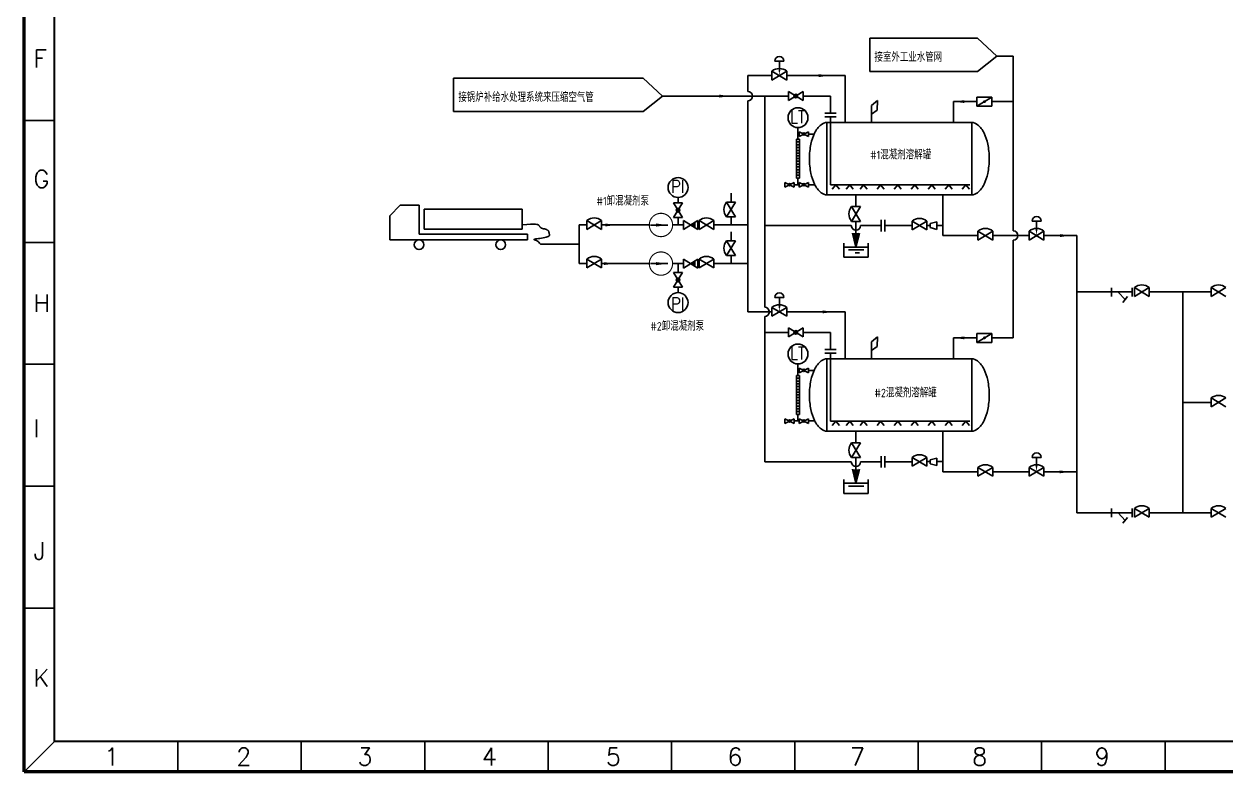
# Model space of a CAD drawing. Extents: x 5981 to 6822, y 1176 to 1761.
# Drawn here: x 5980.6 to 6477.6, y 1176 to 1485.3 of the extents above; entities that cross this region are included whole.
import ezdxf
from ezdxf.enums import TextEntityAlignment as Align

# ---------------------------------------------------------------- set-up
doc = ezdxf.new("R2010")
doc.units = 0
doc.header["$LTSCALE"] = 10
doc.header["$MEASUREMENT"] = 0
doc.layers.get('0').update_dxf_attribs({"linetype": 'CONTINUOUS'})
doc.layers.add('NEW', color=70, linetype='CONTINUOUS')
doc.styles.add('HZ', font='geditxt.shx', dxfattribs={"width": 0.7, "bigfont": 'hztxt1.shx'})
doc.styles.add('样式 2', font='txt.shx', dxfattribs={"height": 2})
doc.styles.add('样式 3', font='gbenor.shx', dxfattribs={"height": 3.5, "bigfont": 'gbcbig.shx'})

# ---------------------------------------------------------------- blocks, each defined once
blk = doc.blocks.new('A$C0587419D')
at = {"layer": 'NEW', "color": 0, "linetype": 'Continuous'}
blk.add_line((250, 400), (0, 400), dxfattribs=at)
at = {"layer": 'NEW', "color": 0}
blk.add_line((125, 400), (125, 131), dxfattribs=at)
blk.add_lwpolyline([(126, 136, 35.9, 0, 0), (126, 0, 0, 0, 0)], format="xyseb", dxfattribs=at)
at = {"layer": 'NEW', "color": 0, "linetype": 'Continuous'}
blk.add_arc((125, 399), 125, 0.1072, 179.8928, dxfattribs=at)
blk = doc.blocks.new('A$C38862A56')
at = {"color": 0}
for p, q in [((0, 0), (4, 2.5)), ((0, 2.5), (0, 0)), ((0, 2.5), (4, 0)), ((3.17, 1.98), (3.17, 0.52)), ((4, 2.5), (4, 0))]:
    blk.add_line(p, q, dxfattribs=at)

msp = doc.modelspace()

# ---------------------------------------------------------------- hatches: boundary and pattern name
at = {"ltscale": 0.3}
h = msp.add_hatch(color=7, dxfattribs=at)
edge = h.paths.add_edge_path()
edge.add_arc((6299.73, 1455.46), 0.75, 0, 360)
h = msp.add_hatch(color=7, dxfattribs=at)
edge = h.paths.add_edge_path()
edge.add_arc((6251.03, 1408.29), 0.75, 0, 360)
h = msp.add_hatch(color=7, dxfattribs=at)
edge = h.paths.add_edge_path()
edge.add_arc((6251.03, 1379.47), 0.75, 0, 360)
h = msp.add_hatch(color=7, dxfattribs=at)
edge = h.paths.add_edge_path()
edge.add_arc((6299.73, 1357.76), 0.75, 0, 360)

# ---------------------------------------------------------------- linework, layer by layer
at = {"color": 7, "linetype": 'ByBlock', "lineweight": 50}
for p, q in [((5980.55, 1176.03), (5980.55, 1760.69)), ((6822.26, 1176.03), (5980.55, 1176.03))]:
    msp.add_line(p, q, dxfattribs=at)
at = {"color": 7, "linetype": 'ByBlock', "lineweight": 30}
for p, q in [((5993.15, 1188.63), (5993.15, 1748.09)), ((6809.66, 1188.63), (5993.15, 1188.63))]:
    msp.add_line(p, q, dxfattribs=at)
at = {"color": 5, "ltscale": 0.3}
for p, q in [((6374.92, 1479.41), (6330.32, 1479.41)), ((6330.32, 1465.68), (6330.32, 1479.41)), ((6382.83, 1472.04), (6374.92, 1479.41)), ((6374.92, 1465.68), (6382.83, 1472.04)), ((6382.83, 1472.04), (6389.66, 1472.04)), ((6389.66, 1472.04), (6389.66, 1399.73)), ((6374.92, 1465.68), (6330.32, 1465.68)), ((6364.94, 1453.2), (6364.94, 1444.55)), ((6374.66, 1453.2), (6364.94, 1453.2)), ((6389.66, 1453.2), (6380.78, 1453.2)), ((6389.66, 1395.87), (6389.66, 1355.5)), ((6374.66, 1355.5), (6364.94, 1355.5)), ((6364.94, 1355.5), (6364.94, 1346.85)), ((6389.66, 1355.5), (6380.78, 1355.5))]:
    msp.add_line(p, q, dxfattribs=at)
for p, q in [((6236.63, 1462.83), (6158.23, 1462.83)), ((6158.23, 1449.11), (6158.23, 1462.83)), ((6244.55, 1455.46), (6236.63, 1462.83)), ((6236.63, 1449.11), (6244.55, 1455.46)), ((6236.63, 1449.11), (6158.23, 1449.11))]:
    msp.add_line(p, q)
at = {"color": 7, "ltscale": 0.3}
for p, q in [((6279.85, 1463.94), (6279.85, 1457.39)), ((6289.86, 1463.94), (6279.85, 1463.94)), ((6295.98, 1465.8), (6289.86, 1462.12)), ((6289.86, 1462.12), (6289.86, 1465.8)), ((6295.98, 1462.12), (6289.86, 1465.8)), ((6295.98, 1462.12), (6295.98, 1465.8)), ((6320.15, 1463.94), (6295.98, 1463.94)), ((6320.15, 1463.94), (6320.15, 1444.55)), ((6302.73, 1457.34), (6296.73, 1453.59)), ((6296.73, 1457.34), (6296.73, 1453.59)), ((6302.73, 1453.59), (6296.73, 1457.34)), ((6302.73, 1457.34), (6302.73, 1453.59)), ((6279.85, 1453.53), (6279.85, 1366.25)), ((6331.09, 1451.58), (6333.55, 1453.59)), ((6331.09, 1451.58), (6331.09, 1444.55)), ((6333.55, 1453.59), (6333.34, 1449.61)), ((6374.66, 1455.04), (6380.78, 1455.04)), ((6374.66, 1451.36), (6374.66, 1455.04)), ((6374.66, 1455.04), (6380.78, 1455.04)), ((6374.66, 1451.36), (6380.78, 1455.04)), ((6374.66, 1455.04), (6374.66, 1451.36)), ((6374.66, 1455.04), (6374.66, 1451.36)), ((6380.78, 1451.36), (6380.78, 1455.04)), ((6380.78, 1455.04), (6380.78, 1451.36)), ((6311.7, 1448.42), (6316.48, 1448.42)), ((6311.7, 1446.88), (6316.48, 1446.88)), ((6333.34, 1449.61), (6331.09, 1448.02)), ((6380.78, 1451.36), (6374.66, 1451.36)), ((6380.78, 1451.36), (6374.66, 1451.36)), ((6300.63, 1442.42), (6300.63, 1439.77)), ((6312.62, 1444.55), (6372.47, 1444.55)), ((6312.62, 1414.63), (6312.62, 1444.55)), ((6372.47, 1444.55), (6372.47, 1414.63)), ((6300, 1421.57), (6300, 1437.61)), ((6301.27, 1437.61), (6300, 1437.61)), ((6300.63, 1437.61), (6300.63, 1439.77)), ((6301.1, 1439.77), (6300.63, 1439.77)), ((6301.1, 1438.8), (6301.1, 1440.73)), ((6301.1, 1438.8), (6301.1, 1440.73)), ((6304.95, 1440.73), (6301.1, 1438.8)), ((6304.95, 1438.8), (6301.1, 1440.73)), ((6304.95, 1438.8), (6301.1, 1440.73)), ((6304.95, 1440.73), (6301.1, 1438.8)), ((6301.27, 1437.61), (6301.27, 1421.57)), ((6304.95, 1440.73), (6304.95, 1438.8)), ((6304.95, 1440.73), (6304.95, 1438.8)), ((6307.31, 1439.77), (6304.95, 1439.77)), ((6300.95, 1436.5), (6300, 1436.5)), ((6300.95, 1435.37), (6300, 1435.37)), ((6300.95, 1434.23), (6300, 1434.23)), ((6300.95, 1433.04), (6300, 1433.04)), ((6300.95, 1431.9), (6300, 1431.9)), ((6300.95, 1430.77), (6300, 1430.77)), ((6300.95, 1429.63), (6300, 1429.63)), ((6300.95, 1428.5), (6300, 1428.5)), ((6300.95, 1427.3), (6300, 1427.3)), ((6300.95, 1426.17), (6300, 1426.17)), ((6300.95, 1425.03), (6300, 1425.03)), ((6300.95, 1423.89), (6300, 1423.89)), ((6300.95, 1422.76), (6300, 1422.76)), ((6295.22, 1417.87), (6295.22, 1419.8)), ((6295.22, 1417.87), (6295.22, 1419.8)), ((6299.07, 1419.8), (6295.22, 1417.87)), ((6299.07, 1417.87), (6295.22, 1419.8)), ((6299.07, 1417.87), (6295.22, 1419.8)), ((6299.07, 1419.8), (6295.22, 1417.87)), ((6299.07, 1419.8), (6299.07, 1417.87)), ((6299.07, 1419.8), (6299.07, 1417.87)), ((6300.63, 1418.84), (6299.07, 1418.84)), ((6301.27, 1421.57), (6300, 1421.57)), ((6300.63, 1421.57), (6300.63, 1418.84)), ((6300.63, 1418.84), (6301.1, 1418.84)), ((6301.1, 1417.87), (6301.1, 1419.8)), ((6301.1, 1417.87), (6301.1, 1419.8)), ((6304.95, 1419.8), (6301.1, 1417.87)), ((6304.95, 1417.87), (6301.1, 1419.8)), ((6304.95, 1417.87), (6301.1, 1419.8)), ((6304.95, 1419.8), (6301.1, 1417.87)), ((6304.95, 1419.8), (6304.95, 1417.87)), ((6304.95, 1419.8), (6304.95, 1417.87)), ((6304.95, 1418.84), (6307.58, 1418.84)), ((6251.03, 1413.54), (6251.03, 1411.29)), ((6272.94, 1411.61), (6272.94, 1415.36)), ((6372.47, 1414.63), (6312.62, 1414.63)), ((6324.61, 1409.8), (6324.61, 1414.63)), ((6360.48, 1397.8), (6360.48, 1414.63)), ((6186.54, 1408.78), (6146, 1408.78)), ((6146, 1400.39), (6146, 1408.78)), ((6186.54, 1400.39), (6186.54, 1408.78)), ((6252.9, 1411.29), (6249.15, 1405.29)), ((6252.9, 1411.29), (6249.15, 1411.29)), ((6249.15, 1411.29), (6252.9, 1405.29)), ((6271.1, 1411.61), (6274.78, 1405.49)), ((6274.78, 1411.61), (6271.1, 1411.61)), ((6274.78, 1411.61), (6271.1, 1405.49)), ((6326.45, 1409.8), (6322.77, 1409.8)), ((6326.45, 1409.8), (6322.77, 1403.68)), ((6322.77, 1409.8), (6326.45, 1403.68)), ((6210.18, 1402.18), (6210.18, 1386.22)), ((6210.18, 1402.18), (6213.31, 1402.18)), ((6210.18, 1402.18), (6210.18, 1386.22)), ((6219.43, 1404.03), (6213.31, 1400.36)), ((6213.31, 1400.36), (6213.31, 1404.03)), ((6219.43, 1400.36), (6213.31, 1404.03)), ((6219.43, 1400.36), (6219.43, 1404.03)), ((6219.43, 1402.18), (6239.14, 1402.18)), ((6239.7, 1402.16), (6246.82, 1402.16)), ((6248.78, 1402.18), (6253.27, 1402.18)), ((6252.9, 1405.29), (6249.15, 1405.29)), ((6251.03, 1405.29), (6251.03, 1402.18)), ((6265.83, 1404.03), (6259.71, 1400.36)), ((6259.71, 1400.36), (6259.71, 1404.03)), ((6265.83, 1400.36), (6259.71, 1404.03)), ((6265.83, 1400.36), (6265.83, 1404.03)), ((6265.83, 1402.18), (6279.85, 1402.18)), ((6274.78, 1405.49), (6271.1, 1405.49)), ((6272.94, 1405.49), (6272.94, 1402.18)), ((6326.45, 1403.68), (6322.77, 1403.68)), ((6324.61, 1398.86), (6324.61, 1403.68)), ((6334.97, 1404.33), (6334.97, 1399.55)), ((6336.52, 1404.33), (6336.52, 1399.55)), ((6347.83, 1400.12), (6347.83, 1403.79)), ((6353.95, 1400.12), (6347.83, 1403.79)), ((6353.95, 1403.79), (6347.83, 1400.12)), ((6353.95, 1400.12), (6353.95, 1403.79)), ((6357.99, 1403.52), (6355.31, 1402.79)), ((6355.31, 1402.79), (6355.31, 1401.09)), ((6357.99, 1403.52), (6357.99, 1400.37)), ((6186.54, 1400.39), (6146, 1400.39)), ((6188.82, 1396), (6188.82, 1398.39)), ((6272.94, 1395.65), (6272.94, 1399.4)), ((6323.16, 1398.86), (6324.61, 1393.07)), ((6324.61, 1393.07), (6326.05, 1398.86)), ((6357.99, 1400.37), (6355.31, 1401.09)), ((6360.48, 1397.8), (6375.07, 1397.8)), ((6375.07, 1395.97), (6375.07, 1399.65)), ((6381.19, 1395.97), (6375.07, 1399.65)), ((6381.19, 1399.65), (6375.07, 1395.97)), ((6381.19, 1395.97), (6381.19, 1399.65)), ((6381.19, 1397.8), (6396.23, 1397.8)), ((6396.23, 1395.97), (6396.23, 1399.65)), ((6402.35, 1395.97), (6396.23, 1399.65)), ((6402.35, 1399.65), (6396.23, 1395.97)), ((6402.35, 1395.97), (6402.35, 1399.65)), ((6402.35, 1397.8), (6415.97, 1397.8)), ((6415.97, 1397.8), (6415.97, 1300.1)), ((6194.15, 1394.2), (6210.18, 1394.2)), ((6271.1, 1395.65), (6274.78, 1389.53)), ((6274.78, 1395.65), (6271.1, 1395.65)), ((6274.78, 1395.65), (6271.1, 1389.53)), ((6319.58, 1394.63), (6319.58, 1388.86)), ((6319.58, 1393.07), (6329.64, 1393.07)), ((6327.81, 1391.88), (6321.5, 1391.88)), ((6329.64, 1388.86), (6329.64, 1394.63)), ((6219.43, 1388.07), (6213.31, 1384.4)), ((6219.43, 1384.4), (6213.31, 1388.07)), ((6213.31, 1384.4), (6213.31, 1388.07)), ((6219.43, 1384.4), (6219.43, 1388.07)), ((6265.83, 1388.07), (6259.71, 1384.4)), ((6259.71, 1384.4), (6259.71, 1388.07)), ((6265.83, 1384.4), (6259.71, 1388.07)), ((6265.83, 1384.4), (6265.83, 1388.07)), ((6274.78, 1389.53), (6271.1, 1389.53)), ((6272.94, 1389.53), (6272.94, 1386.22)), ((6319.58, 1388.86), (6329.64, 1388.86)), ((6324.23, 1390.69), (6326.11, 1390.69)), ((6210.18, 1386.22), (6213.31, 1386.22)), ((6219.43, 1386.22), (6239.14, 1386.22)), ((6239.7, 1386.2), (6246.82, 1386.2)), ((6248.78, 1386.22), (6253.27, 1386.22)), ((6252.9, 1376.47), (6249.15, 1382.47)), ((6252.9, 1382.47), (6249.15, 1382.47)), ((6249.15, 1376.47), (6252.9, 1382.47)), ((6251.03, 1382.47), (6251.03, 1386.22)), ((6265.83, 1386.22), (6279.85, 1386.22)), ((6252.9, 1376.47), (6249.15, 1376.47)), ((6251.03, 1374.22), (6251.03, 1376.47)), ((6415.97, 1374.48), (6430.29, 1374.48)), ((6430.29, 1372.67), (6430.29, 1376.25)), ((6430.29, 1374.48), (6438.79, 1374.48)), ((6433.09, 1374.46), (6435.91, 1371.37)), ((6434.98, 1370.18), (6436.85, 1372.57)), ((6438.79, 1372.67), (6438.79, 1376.25)), ((6445.88, 1372.64), (6439.76, 1376.32)), ((6445.88, 1376.32), (6439.76, 1372.64)), ((6439.76, 1372.64), (6439.76, 1376.32)), ((6445.88, 1372.64), (6445.88, 1376.32)), ((6445.88, 1374.48), (6459.83, 1374.48)), ((6459.83, 1283.15), (6459.83, 1374.48)), ((6459.83, 1374.48), (6471.51, 1374.48)), ((6471.51, 1372.65), (6471.51, 1376.33)), ((6477.63, 1376.33), (6471.51, 1372.65)), ((6477.63, 1372.65), (6471.51, 1376.33)), ((6295.98, 1368.1), (6289.86, 1364.42)), ((6289.86, 1364.42), (6289.86, 1368.1)), ((6295.98, 1364.42), (6289.86, 1368.1)), ((6295.98, 1364.42), (6295.98, 1368.1)), ((6289.86, 1366.25), (6279.85, 1366.25)), ((6320.15, 1366.25), (6295.98, 1366.25)), ((6320.15, 1366.25), (6320.15, 1346.85)), ((6302.73, 1359.64), (6296.73, 1355.89)), ((6296.73, 1359.64), (6296.73, 1355.89)), ((6302.73, 1355.89), (6296.73, 1359.64)), ((6302.73, 1359.64), (6302.73, 1355.89)), ((6374.66, 1357.34), (6380.78, 1357.34)), ((6374.66, 1353.66), (6374.66, 1357.34)), ((6374.66, 1357.34), (6380.78, 1357.34)), ((6374.66, 1353.66), (6380.78, 1357.34)), ((6374.66, 1357.34), (6374.66, 1353.66)), ((6374.66, 1357.34), (6374.66, 1353.66)), ((6380.78, 1353.66), (6380.78, 1357.34)), ((6380.78, 1357.34), (6380.78, 1353.66)), ((6331.09, 1353.88), (6333.55, 1355.89)), ((6331.09, 1353.88), (6331.09, 1346.85)), ((6333.55, 1355.89), (6333.34, 1351.91)), ((6380.78, 1353.66), (6374.66, 1353.66)), ((6380.78, 1353.66), (6374.66, 1353.66)), ((6311.7, 1350.72), (6316.48, 1350.72)), ((6311.7, 1349.18), (6316.48, 1349.18)), ((6333.34, 1351.91), (6331.09, 1350.32)), ((6300.63, 1344.72), (6300.63, 1342.07)), ((6301.1, 1341.11), (6301.1, 1343.03)), ((6301.1, 1341.11), (6301.1, 1343.03)), ((6304.95, 1343.03), (6301.1, 1341.11)), ((6304.95, 1341.11), (6301.1, 1343.03)), ((6304.95, 1341.11), (6301.1, 1343.03)), ((6304.95, 1343.03), (6301.1, 1341.11)), ((6304.95, 1343.03), (6304.95, 1341.11)), ((6304.95, 1343.03), (6304.95, 1341.11)), ((6312.62, 1346.85), (6372.47, 1346.85)), ((6312.62, 1316.93), (6312.62, 1346.85)), ((6372.47, 1346.85), (6372.47, 1316.93)), ((6300, 1323.87), (6300, 1339.91)), ((6301.27, 1339.91), (6300, 1339.91)), ((6300.95, 1338.81), (6300, 1338.81)), ((6300.95, 1337.67), (6300, 1337.67)), ((6300.63, 1339.91), (6300.63, 1342.07)), ((6301.1, 1342.07), (6300.63, 1342.07)), ((6301.27, 1339.91), (6301.27, 1323.87)), ((6307.31, 1342.07), (6304.95, 1342.07)), ((6300.95, 1336.53), (6300, 1336.53)), ((6300.95, 1335.34), (6300, 1335.34)), ((6300.95, 1334.2), (6300, 1334.2)), ((6300.95, 1333.07), (6300, 1333.07)), ((6300.95, 1331.93), (6300, 1331.93)), ((6300.95, 1330.8), (6300, 1330.8)), ((6300.95, 1329.6), (6300, 1329.6)), ((6300.95, 1328.47), (6300, 1328.47)), ((6300.95, 1327.33), (6300, 1327.33)), ((6459.83, 1328.82), (6471.51, 1328.82)), ((6471.51, 1326.99), (6471.51, 1330.67)), ((6477.63, 1330.67), (6471.51, 1326.99)), ((6477.63, 1326.99), (6471.51, 1330.67)), ((6300.95, 1326.2), (6300, 1326.2)), ((6300.95, 1325.06), (6300, 1325.06)), ((6301.27, 1323.87), (6300, 1323.87)), ((6300.63, 1323.87), (6300.63, 1321.14)), ((6295.22, 1320.17), (6295.22, 1322.1)), ((6295.22, 1320.17), (6295.22, 1322.1)), ((6299.07, 1322.1), (6295.22, 1320.17)), ((6299.07, 1320.17), (6295.22, 1322.1)), ((6299.07, 1320.17), (6295.22, 1322.1)), ((6299.07, 1322.1), (6295.22, 1320.17)), ((6299.07, 1322.1), (6299.07, 1320.17)), ((6299.07, 1322.1), (6299.07, 1320.17)), ((6300.63, 1321.14), (6299.07, 1321.14)), ((6300.63, 1321.14), (6301.1, 1321.14)), ((6301.1, 1320.17), (6301.1, 1322.1)), ((6301.1, 1320.17), (6301.1, 1322.1)), ((6304.95, 1322.1), (6301.1, 1320.17)), ((6304.95, 1320.17), (6301.1, 1322.1)), ((6304.95, 1320.17), (6301.1, 1322.1)), ((6304.95, 1322.1), (6301.1, 1320.17)), ((6304.95, 1322.1), (6304.95, 1320.17)), ((6304.95, 1322.1), (6304.95, 1320.17)), ((6304.95, 1321.14), (6307.58, 1321.14)), ((6372.47, 1316.93), (6312.62, 1316.93)), ((6324.61, 1312.1), (6324.61, 1316.93)), ((6360.48, 1300.1), (6360.48, 1316.93)), ((6326.45, 1312.1), (6322.77, 1312.1)), ((6322.77, 1312.1), (6326.45, 1305.98)), ((6326.45, 1312.1), (6322.77, 1305.98)), ((6326.45, 1305.98), (6322.77, 1305.98)), ((6324.61, 1301.16), (6324.61, 1305.98)), ((6334.97, 1306.63), (6334.97, 1301.85)), ((6336.52, 1306.63), (6336.52, 1301.85)), ((6347.83, 1302.42), (6347.83, 1306.09)), ((6353.95, 1302.42), (6347.83, 1306.09)), ((6353.95, 1306.09), (6347.83, 1302.42)), ((6353.95, 1302.42), (6353.95, 1306.09)), ((6357.99, 1305.82), (6355.31, 1305.09)), ((6355.31, 1305.09), (6355.31, 1303.39)), ((6357.99, 1302.67), (6355.31, 1303.39)), ((6357.99, 1305.82), (6357.99, 1302.67)), ((6323.16, 1301.16), (6324.61, 1295.37)), ((6324.61, 1295.37), (6326.05, 1301.16)), ((6360.48, 1300.1), (6375.07, 1300.1)), ((6375.07, 1298.28), (6375.07, 1301.95)), ((6381.19, 1298.28), (6375.07, 1301.95)), ((6381.19, 1301.95), (6375.07, 1298.28)), ((6381.19, 1298.28), (6381.19, 1301.95)), ((6381.19, 1300.1), (6396.23, 1300.1)), ((6396.23, 1298.28), (6396.23, 1301.95)), ((6402.35, 1298.28), (6396.23, 1301.95)), ((6402.35, 1301.95), (6396.23, 1298.28)), ((6402.35, 1298.28), (6402.35, 1301.95)), ((6402.35, 1300.1), (6415.97, 1300.1)), ((6415.97, 1300.1), (6415.97, 1283.15)), ((6319.58, 1296.93), (6319.58, 1291.16)), ((6319.58, 1295.37), (6329.64, 1295.37)), ((6327.81, 1294.18), (6321.5, 1294.18)), ((6329.64, 1291.16), (6329.64, 1296.93)), ((6319.58, 1291.16), (6329.64, 1291.16)), ((6415.97, 1283.15), (6430.29, 1283.15)), ((6430.29, 1281.35), (6430.29, 1284.93)), ((6430.29, 1283.15), (6438.79, 1283.15)), ((6433.09, 1283.14), (6435.91, 1280.05)), ((6438.79, 1281.35), (6438.79, 1284.93)), ((6445.88, 1281.32), (6439.76, 1284.99)), ((6445.88, 1284.99), (6439.76, 1281.32)), ((6439.76, 1281.32), (6439.76, 1284.99)), ((6445.88, 1281.32), (6445.88, 1284.99)), ((6445.88, 1283.15), (6459.83, 1283.15)), ((6459.83, 1283.15), (6471.51, 1283.15)), ((6471.51, 1281.33), (6471.51, 1285.01)), ((6477.63, 1285.01), (6471.51, 1281.33)), ((6477.63, 1281.33), (6471.51, 1285.01)), ((6434.98, 1278.86), (6436.85, 1281.24))]:
    msp.add_line(p, q, dxfattribs=at)
at = {"color": 4, "ltscale": 0.3}
for p, q in [((6286.86, 1455.46), (6244.55, 1455.46)), ((6296.73, 1455.46), (6286.86, 1455.46)), ((6286.86, 1455.46), (6286.86, 1368.17)), ((6314.09, 1455.46), (6302.73, 1455.46)), ((6314.09, 1448.42), (6314.09, 1455.46)), ((6314.09, 1418.82), (6314.09, 1446.88)), ((6371.73, 1418.82), (6314.09, 1418.82)), ((6316.27, 1418.82), (6314.8, 1416.94)), ((6316.27, 1418.82), (6317.73, 1416.94)), ((6322.01, 1418.82), (6320.54, 1416.94)), ((6322.01, 1418.82), (6323.47, 1416.94)), ((6370.04, 1418.82), (6322.64, 1418.82)), ((6327.74, 1418.82), (6326.28, 1416.94)), ((6327.74, 1418.82), (6329.21, 1416.94)), ((6334.81, 1418.83), (6333.35, 1416.96)), ((6334.81, 1418.83), (6336.28, 1416.96)), ((6341.87, 1418.83), (6340.41, 1416.96)), ((6341.87, 1418.83), (6343.34, 1416.96)), ((6348.91, 1418.83), (6347.45, 1416.96)), ((6348.91, 1418.83), (6350.38, 1416.96)), ((6355.95, 1418.83), (6354.49, 1416.96)), ((6355.95, 1418.83), (6357.42, 1416.96)), ((6362.99, 1418.83), (6361.53, 1416.96)), ((6362.99, 1418.83), (6364.46, 1416.96)), ((6370.04, 1418.82), (6368.58, 1416.94)), ((6370.04, 1418.82), (6371.51, 1416.94)), ((6322.68, 1401.94), (6286.86, 1401.94)), ((6334.97, 1401.94), (6326.54, 1401.94)), ((6336.52, 1401.94), (6347.83, 1401.94)), ((6355.31, 1401.94), (6353.95, 1401.94)), ((6360.48, 1401.94), (6357.99, 1401.94)), ((6286.86, 1364.32), (6286.86, 1357.76)), ((6286.86, 1357.76), (6286.86, 1304.24)), ((6296.73, 1357.76), (6286.86, 1357.76)), ((6314.09, 1357.76), (6302.73, 1357.76)), ((6314.09, 1350.72), (6314.09, 1357.76)), ((6314.09, 1321.12), (6314.09, 1349.18)), ((6371.73, 1321.12), (6314.09, 1321.12)), ((6316.27, 1321.12), (6314.8, 1319.25)), ((6316.27, 1321.12), (6317.73, 1319.25)), ((6322.01, 1321.12), (6320.54, 1319.25)), ((6322.01, 1321.12), (6323.47, 1319.25)), ((6370.04, 1321.12), (6322.64, 1321.12)), ((6327.74, 1321.12), (6326.28, 1319.25)), ((6327.74, 1321.12), (6329.21, 1319.25)), ((6334.81, 1321.13), (6333.35, 1319.26)), ((6334.81, 1321.13), (6336.28, 1319.26)), ((6341.87, 1321.13), (6340.41, 1319.26)), ((6341.87, 1321.13), (6343.34, 1319.26)), ((6348.91, 1321.13), (6347.45, 1319.26)), ((6348.91, 1321.13), (6350.38, 1319.26)), ((6355.95, 1321.13), (6354.49, 1319.26)), ((6355.95, 1321.13), (6357.42, 1319.26)), ((6362.99, 1321.13), (6361.53, 1319.26)), ((6362.99, 1321.13), (6364.46, 1319.26)), ((6370.04, 1321.12), (6368.58, 1319.25)), ((6370.04, 1321.12), (6371.51, 1319.25)), ((6322.68, 1304.24), (6286.86, 1304.24)), ((6334.97, 1304.24), (6326.54, 1304.24)), ((6347.83, 1304.24), (6336.52, 1304.24)), ((6355.31, 1304.37), (6353.95, 1304.37)), ((6357.99, 1304.37), (6360.48, 1304.37))]:
    msp.add_line(p, q, dxfattribs=at)
at = {"color": 7, "linetype": 'ByBlock', "lineweight": -3}
for p, q in [((5993.15, 1445.4), (5980.55, 1445.4)), ((5993.15, 1395), (5980.55, 1395)), ((5993.15, 1344.59), (5980.55, 1344.59)), ((5993.15, 1294.19), (5980.55, 1294.19)), ((5993.15, 1243.79), (5980.55, 1243.79)), ((5993.15, 1188.63), (5980.55, 1176.03)), ((6044.18, 1188.63), (6044.18, 1176.03)), ((6044.18, 1188.63), (6044.18, 1176.03)), ((6095.21, 1188.63), (6095.21, 1176.03)), ((6146.25, 1188.63), (6146.25, 1176.03)), ((6197.28, 1188.63), (6197.28, 1176.03)), ((6248.31, 1188.63), (6248.31, 1176.03)), ((6299.34, 1188.63), (6299.34, 1176.03)), ((6350.37, 1188.63), (6350.37, 1176.03)), ((6401.4, 1188.63), (6401.4, 1176.03)), ((6452.44, 1188.63), (6452.44, 1176.03))]:
    msp.add_line(p, q, dxfattribs=at)
at = {"color": 7}
for p, q in [((6136.15, 1410.31), (6131.77, 1405.92)), ((6144.01, 1410.31), (6136.15, 1410.31)), ((6144.01, 1398.39), (6144.01, 1410.31)), ((6131.77, 1405.92), (6131.77, 1396)), ((6188.82, 1398.39), (6144.01, 1398.39)), ((6131.77, 1396), (6188.82, 1396))]:
    msp.add_line(p, q, dxfattribs=at)
at = {"color": 7, "ltscale": 0.3}
for points, format in [([(6309.24, 1463.94, 1.2, 0, 0), (6313.78, 1463.94, 0, 0, 0)], "xyseb"), ([(6312.62, 1444.55, 0.178731), (6310.18, 1443.65, 0.10343), (6307.5, 1440.17, 0.063353), (6305.98, 1435.65, 0.049544), (6305.37, 1429.59, 0.049544), (6305.98, 1423.53, 0.063353), (6307.5, 1419.01, 0.10343), (6310.18, 1415.53, 0.178731), (6312.62, 1414.63)], "xyb"), ([(6372.47, 1444.55, -0.178731), (6374.91, 1443.65, -0.10343), (6377.6, 1440.17, -0.063353), (6379.12, 1435.65, -0.049544), (6379.72, 1429.59, -0.049544), (6379.12, 1423.53, -0.063353), (6377.6, 1419.01, -0.10343), (6374.91, 1415.53, -0.178731), (6372.47, 1414.63)], "xyb"), ([(6220.97, 1402.18, 1.2, 0, 0), (6225.52, 1402.18, 0, 0, 0)], "xyseb"), ([(6246.82, 1402.16, 0, 1.31, 0), (6241.85, 1402.16, 1.31, 1.31, 0)], "xyseb"), ([(6409.03, 1397.8, 1.2, 0, 0), (6413.58, 1397.8, 0, 0, 0)], "xyseb"), ([(6246.82, 1386.2, 0, 1.31, 0), (6241.85, 1386.2, 1.31, 1.31, 0)], "xyseb"), ([(6220.36, 1386.22, 1.2, 0, 0), (6224.91, 1386.22, 0, 0, 0)], "xyseb"), ([(6310.87, 1366.25, 1.2, 0, 0), (6315.42, 1366.25, 0, 0, 0)], "xyseb"), ([(6312.62, 1346.85, 0.178731), (6310.18, 1345.95, 0.10343), (6307.5, 1342.47, 0.063353), (6305.98, 1337.95, 0.049544), (6305.37, 1331.89, 0.049544), (6305.98, 1325.83, 0.063353), (6307.5, 1321.31, 0.10343), (6310.18, 1317.83, 0.178731), (6312.62, 1316.93)], "xyb"), ([(6372.47, 1346.85, -0.178731), (6374.91, 1345.95, -0.10343), (6377.6, 1342.47, -0.063353), (6379.12, 1337.95, -0.049544), (6379.72, 1331.89, -0.049544), (6379.12, 1325.83, -0.063353), (6377.6, 1321.31, -0.10343), (6374.91, 1317.83, -0.178731), (6372.47, 1316.93)], "xyb"), ([(6408.79, 1300.1, 1.2, 0, 0), (6413.34, 1300.1, 0, 0, 0)], "xyseb")]:
    msp.add_lwpolyline(points, format=format, dxfattribs=at)
at = {"color": 4, "ltscale": 0.3}
msp.add_lwpolyline([(6268.09, 1455.46, 1.2, 0, 0), (6272.64, 1455.46, 0, 0, 0)], format="xyseb", dxfattribs=at)
at = {"color": 5, "ltscale": 0.3}
for points in [[(6369.49, 1453.2, 1.2, 0, 0), (6364.94, 1453.2, 0, 0, 0)], [(6369.49, 1355.5, 1.2, 0, 0), (6364.94, 1355.5, 0, 0, 0)]]:
    msp.add_lwpolyline(points, format="xyseb", dxfattribs=at)
at = {"color": 7, "ltscale": 0.3}
for points, const_width in [([(6378.03, 1453.19, -1), (6377.44, 1453.19, -1)], 0.598), ([(6243.96, 1397.36, -1), (6243.96, 1407, -1)], 0.459), ([(6243.96, 1397.36, -1), (6243.96, 1407, -1)], 0.459), ([(6243.96, 1381.4, -1), (6243.96, 1391.04, -1)], 0.459), ([(6378.03, 1355.49, -1), (6377.44, 1355.49, -1)], 0.598)]:
    msp.add_lwpolyline(points, format="xyb", close=True, dxfattribs=dict(at, const_width=const_width))
msp.add_lwpolyline([(6186.54, 1402.2), (6188.51, 1402.37), (6190.05, 1402.47), (6191.2, 1402.5), (6192.04, 1402.49), (6192.62, 1402.44), (6193, 1402.35), (6193.23, 1402.24), (6193.39, 1402.11), (6193.52, 1401.98), (6193.63, 1401.85), (6193.73, 1401.72), (6193.82, 1401.59), (6193.9, 1401.46), (6193.99, 1401.33), (6194.08, 1401.22), (6194.17, 1401.11), (6194.28, 1401.02), (6194.4, 1400.93), (6194.52, 1400.86), (6194.65, 1400.8), (6194.79, 1400.74), (6194.93, 1400.69), (6195.08, 1400.66), (6195.22, 1400.62), (6195.37, 1400.6), (6195.52, 1400.58), (6195.66, 1400.56), (6195.81, 1400.55), (6195.96, 1400.53), (6196.1, 1400.5), (6196.25, 1400.47), (6196.4, 1400.43), (6196.54, 1400.38), (6196.69, 1400.32), (6196.83, 1400.24), (6196.96, 1400.16), (6197.09, 1400.06), (6197.2, 1399.96), (6197.31, 1399.84), (6197.4, 1399.72), (6197.47, 1399.59), (6197.54, 1399.45), (6197.59, 1399.3), (6197.63, 1399.15), (6197.67, 1398.99), (6197.71, 1398.83), (6197.75, 1398.67), (6197.79, 1398.5), (6197.84, 1398.34), (6197.87, 1398.17), (6197.88, 1398.01), (6197.85, 1397.85), (6197.76, 1397.7), (6197.59, 1397.54), (6197.33, 1397.4), (6196.95, 1397.26), (6196.46, 1397.12), (6195.88, 1397), (6195.23, 1396.88), (6194.56, 1396.77), (6193.89, 1396.66), (6193.25, 1396.57), (6192.69, 1396.48), (6192.22, 1396.4), (6191.88, 1396.33), (6191.65, 1396.27), (6191.52, 1396.22), (6191.47, 1396.18), (6191.47, 1396.14), (6191.52, 1396.11), (6191.59, 1396.08), (6191.66, 1396.06), (6191.71, 1396.04), (6191.76, 1396.03), (6191.8, 1396.02), (6191.85, 1396), (6191.9, 1395.99), (6191.96, 1395.97), (6192.05, 1395.94), (6192.16, 1395.9), (6192.3, 1395.85), (6192.47, 1395.78), (6192.67, 1395.68), (6192.9, 1395.52), (6193.16, 1395.31), (6193.46, 1395.03), (6193.79, 1394.66), (6194.15, 1394.2)], dxfattribs=at)
for centre, radius in [((6299.73, 1455.46), 0.75), ((6300.63, 1446.55), 4.12), ((6303.03, 1439.77), 0.484), ((6251.03, 1417.66), 4.12), ((6297.15, 1418.84), 0.484), ((6303.03, 1418.84), 0.484), ((6251.03, 1408.29), 0.75), ((6177.71, 1394.01), 2), ((6251.03, 1379.47), 0.75), ((6251.03, 1370.1), 4.12), ((6299.73, 1357.76), 0.75), ((6300.63, 1348.85), 4.12), ((6303.03, 1342.07), 0.484), ((6297.15, 1321.14), 0.484), ((6303.03, 1321.14), 0.484)]:
    msp.add_circle(centre, radius, dxfattribs=at)
at = {"color": 7}
msp.add_circle((6143.93, 1394.01), 2, dxfattribs=at)
at = {"color": 7, "ltscale": 0.3}
for centre, radius, start, end in [((6292.92, 1461.97), 4.9, 51.3452, 128.6548), ((6279.85, 1455.46), 1.93, 270, 90), ((6274.93, 1408.55), 4.9, 141.3452, 218.6548), ((6326.51, 1406.74), 4.83, 140.7069, 219.2931), ((6216.37, 1400.21), 4.9, 51.3452, 128.6548), ((6262.77, 1400.21), 4.9, 51.3452, 128.6548), ((6350.89, 1399.97), 4.9, 51.3452, 128.6548), ((6378.13, 1395.83), 4.9, 51.3452, 128.6548), ((6399.29, 1395.83), 4.9, 51.3452, 128.6548), ((6274.93, 1392.59), 4.9, 141.3452, 218.6548), ((6216.37, 1384.25), 4.9, 51.3452, 128.6548), ((6262.77, 1384.25), 4.9, 51.3452, 128.6548), ((6442.82, 1372.49), 4.9, 51.3452, 128.6548), ((6474.57, 1372.5), 4.9, 51.3452, 128.6548), ((6292.92, 1364.27), 4.9, 51.3452, 128.6548), ((6474.57, 1326.84), 4.9, 51.3452, 128.6548), ((6326.51, 1309.04), 4.83, 140.7069, 219.2931), ((6350.89, 1302.27), 4.9, 51.3452, 128.6548), ((6378.13, 1298.13), 4.9, 51.3452, 128.6548), ((6399.29, 1298.13), 4.9, 51.3452, 128.6548), ((6442.82, 1281.17), 4.9, 51.3452, 128.6548), ((6474.57, 1281.18), 4.9, 51.3452, 128.6548)]:
    msp.add_arc(centre, radius, start, end, dxfattribs=at)
at = {"color": 4, "ltscale": 0.3}
for centre, start, end in [((6324.61, 1401.94), 180, 0), ((6286.86, 1366.25), 270, 90), ((6324.61, 1304.24), 180, 0)]:
    msp.add_arc(centre, 1.93, start, end, dxfattribs=at)
at = {"color": 5, "ltscale": 0.3}
msp.add_arc((6389.66, 1397.8), 1.93, 270, 90, dxfattribs=at)
at = {"color": 7, "ltscale": 0.3}
for points in [[(6256.27, 1402.18), (6258.03, 1403.28), (6258.03, 1401.08)], [(6323.16, 1398.86), (6324.61, 1393.07), (6326.05, 1398.86)], [(6256.27, 1386.22), (6258.03, 1387.32), (6258.03, 1385.12)], [(6323.16, 1301.16), (6324.61, 1295.37), (6326.05, 1301.16)]]:
    msp.add_solid(points, dxfattribs=at)

# ---------------------------------------------------------------- block references
for name, p, xscale, yscale, zscale in [('A$C0587419D', (6294.81, 1463.96), -0.01500000000032742, 0.01499999999998636, 0.015), ('A$C38862A56', (6253.27, 1400.3), 1.5, 1.5, 1.5), ('A$C0587419D', (6401.19, 1397.81), -0.01500000000032742, 0.01499999999998636, 0.015), ('A$C38862A56', (6253.27, 1384.34), 1.5, 1.5, 1.5), ('A$C0587419D', (6294.81, 1366.26), -0.01500000000032742, 0.01499999999998636, 0.015), ('A$C0587419D', (6401.19, 1300.11), -0.01500000000032742, 0.01499999999998636, 0.015)]:
    msp.add_blockref(name, p, dxfattribs=dict(at, xscale=xscale, yscale=yscale, zscale=zscale))

# ---------------------------------------------------------------- texts
at = {"color": 7, "linetype": 'ByBlock', "lineweight": -3, "style": '样式 2'}
for s, p in [('F', (5984.47, 1467.3)), ('G', (5984.47, 1417.6)), ('H', (5984.47, 1366.27)), ('I', (5984.47, 1314.48)), ('J', (5984.47, 1263.85)), ('K', (5984.47, 1211.35)), ('1', (6013.67, 1178.72)), ('2', (6068.34, 1178.72)), ('3', (6118.43, 1178.72)), ('4', (6169.91, 1178.72)), ('5', (6221.2, 1178.72)), ('6', (6271.49, 1178.72)), ('7', (6322.17, 1178.72)), ('8', (6372.66, 1178.72)), ('9', (6423.35, 1178.72))]:
    msp.add_text(s, height=7.23, dxfattribs=at).set_placement(p)
at = {"style": '样式 3'}
for s, p in [('接室外工业水管网', (6332.26, 1469.7)), ('接锅炉补给水处理系统来压缩空气管', (6160.17, 1453.12))]:
    msp.add_text(s, height=3.5, dxfattribs=at).set_placement(p)
at = {"color": 7, "ltscale": 0.3, "style": 'HZ', "width": 0.85}
for s, p in [('LT', (6300.51, 1446.92)), ('PI', (6250.91, 1418.04)), ('PI', (6250.91, 1369.55)), ('LT', (6300.51, 1349.22))]:
    msp.add_text(s, height=5.25, dxfattribs=at).set_placement(p, align=Align.MIDDLE_CENTER)
at = {"style": '样式 3'}
for s, p in [('#1混凝剂溶解罐', (6343.07, 1431.11)), ('#1卸混凝剂泵', (6228.16, 1412.02)), ('#2卸混凝剂泵', (6250.68, 1360.27)), ('#2混凝剂溶解罐', (6345.12, 1332.72))]:
    msp.add_text(s, height=3.5, dxfattribs=at).set_placement(p, align=Align.MIDDLE_CENTER)

doc.saveas('drawing.dxf')
